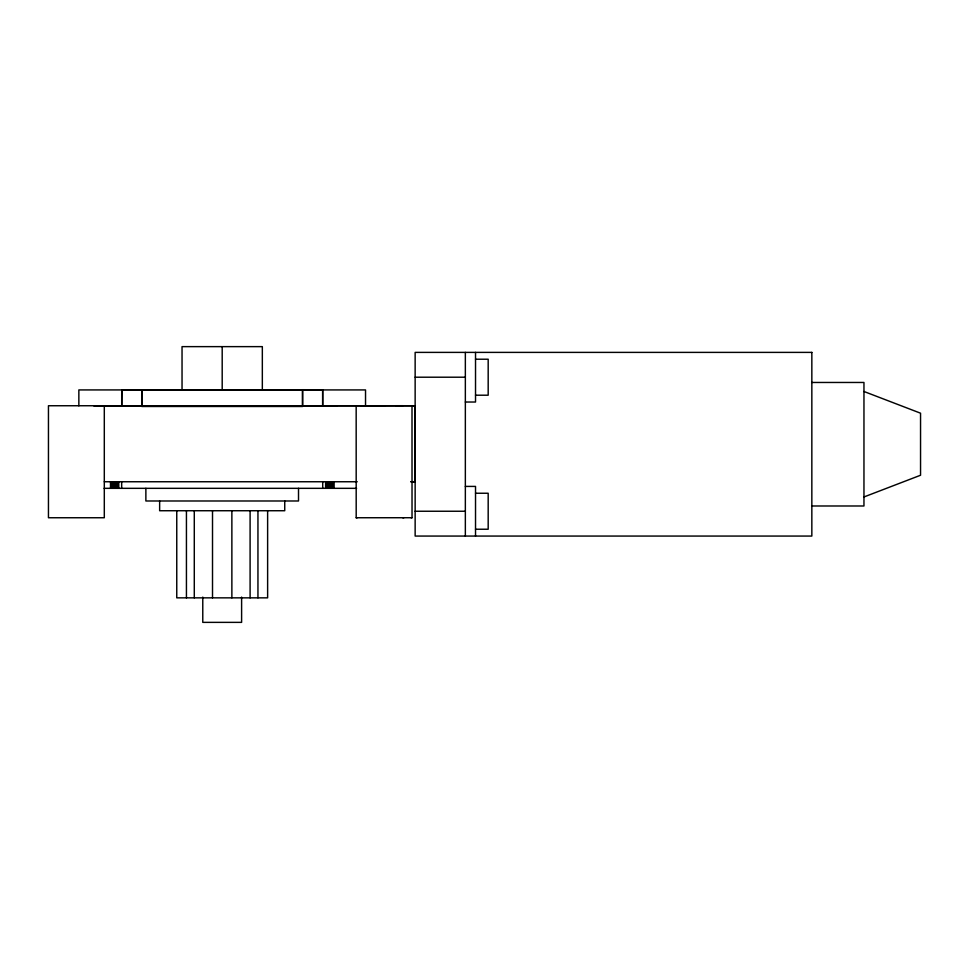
<?xml version="1.0" encoding="UTF-8"?>
<svg xmlns="http://www.w3.org/2000/svg" width="969" height="969" viewBox="0 0 969 969"><rect width="100%" height="100%" fill="white"/><g stroke="black" fill="none" stroke-linecap="round" stroke-linejoin="round"><path stroke-width="1.45" d="M150.522 405.781L121.719 405.829L121.719 389.804L150.522 389.756M141.825 405.745L141.825 389.708L141.825 406.483L302.558 406.483L302.558 389.72L293.861 389.756M863.96 496.964L920.55 475.246L920.55 413.194L863.96 391.488M402.716 405.708L360.65 405.866M116.086 405.745L113.773 405.745M337.151 405.745L293.861 405.781M93.763 405.829L121.719 405.829L121.864 389.865L322.665 389.829L322.665 405.866L322.665 389.829L302.558 389.708L302.558 405.745L384.766 405.745L365.531 405.829L365.531 389.926L78.852 389.926L78.852 405.829M365.434 405.866L374.216 405.866M310.637 405.963L327.062 405.866M415.144 481.702L411.013 481.714L414.926 481.75L414.926 405.745L412.007 405.708L412.031 517.725L356.192 517.749L356.168 405.732M356.192 517.749L357.149 517.737M475.525 359.22L488.182 359.22L488.182 395.207L475.525 395.207M415.144 377.207L465.35 377.207M811.84 382.464L863.96 382.464L863.96 505.988L811.84 505.988M465.35 402.026L475.525 402.026L475.525 352.389M104.301 481.75L357.246 481.75M410.856 481.75L414.926 481.75M465.35 486.414L475.525 486.414L475.525 536.063M104.119 488.328L356.604 488.328M475.525 493.245L488.182 493.245L488.182 529.231L475.525 529.231M415.144 511.244L465.35 511.244M402.741 517.737L403.855 517.737M411.086 517.725L412.031 517.725M379.218 405.745L384.112 405.757M395.691 405.708L414.926 405.745L48.45 405.745L48.45 517.749L104.301 517.749L104.301 405.745M118.775 405.745L121.67 405.841M465.35 352.389L465.35 536.063M333.881 481.75L333.881 488.328M333.506 481.75L333.506 488.328M333.033 481.75L333.033 488.328M332.391 481.75L332.391 488.328M331.58 481.75L331.58 488.328M330.611 481.75L330.611 488.328M329.508 481.75L329.508 488.328M328.297 481.75L328.297 488.328M326.989 481.75L326.989 488.328M325.608 481.75L325.608 488.328M322.713 481.75L322.713 488.328M298.513 488.328L298.513 500.985L145.871 500.985L145.871 488.328M284.741 500.985L284.741 510.736L159.643 510.736L159.643 500.985M267.626 510.736L267.626 597.849L176.758 597.849L176.758 510.736M262.333 389.55L262.333 346.636L182.039 346.636L182.039 389.55M257.948 510.736L257.948 597.849M250.099 510.736L250.099 597.849M241.608 597.086L241.608 622.364L202.775 622.364L202.775 597.086M231.87 510.736L231.87 597.849M222.192 346.636L222.192 389.55M212.514 510.736L212.514 597.849M194.285 510.736L194.285 597.849M186.436 510.736L186.436 597.849M121.67 481.75L121.67 488.328M118.775 481.75L118.775 488.328M117.394 481.75L117.394 488.328M116.086 481.75L116.086 488.328M114.875 481.75L114.875 488.328M113.773 481.75L113.773 488.328M112.804 481.75L112.804 488.328M111.992 481.75L111.992 488.328M111.35 481.75L111.35 488.328M110.878 481.75L110.878 488.328M110.502 481.75L110.502 488.328M811.84 352.389L415.144 352.389L415.144 536.063L811.84 536.063L811.84 352.389M370.497 405.866L369.843 405.805L370.497 405.866"/></g></svg>
